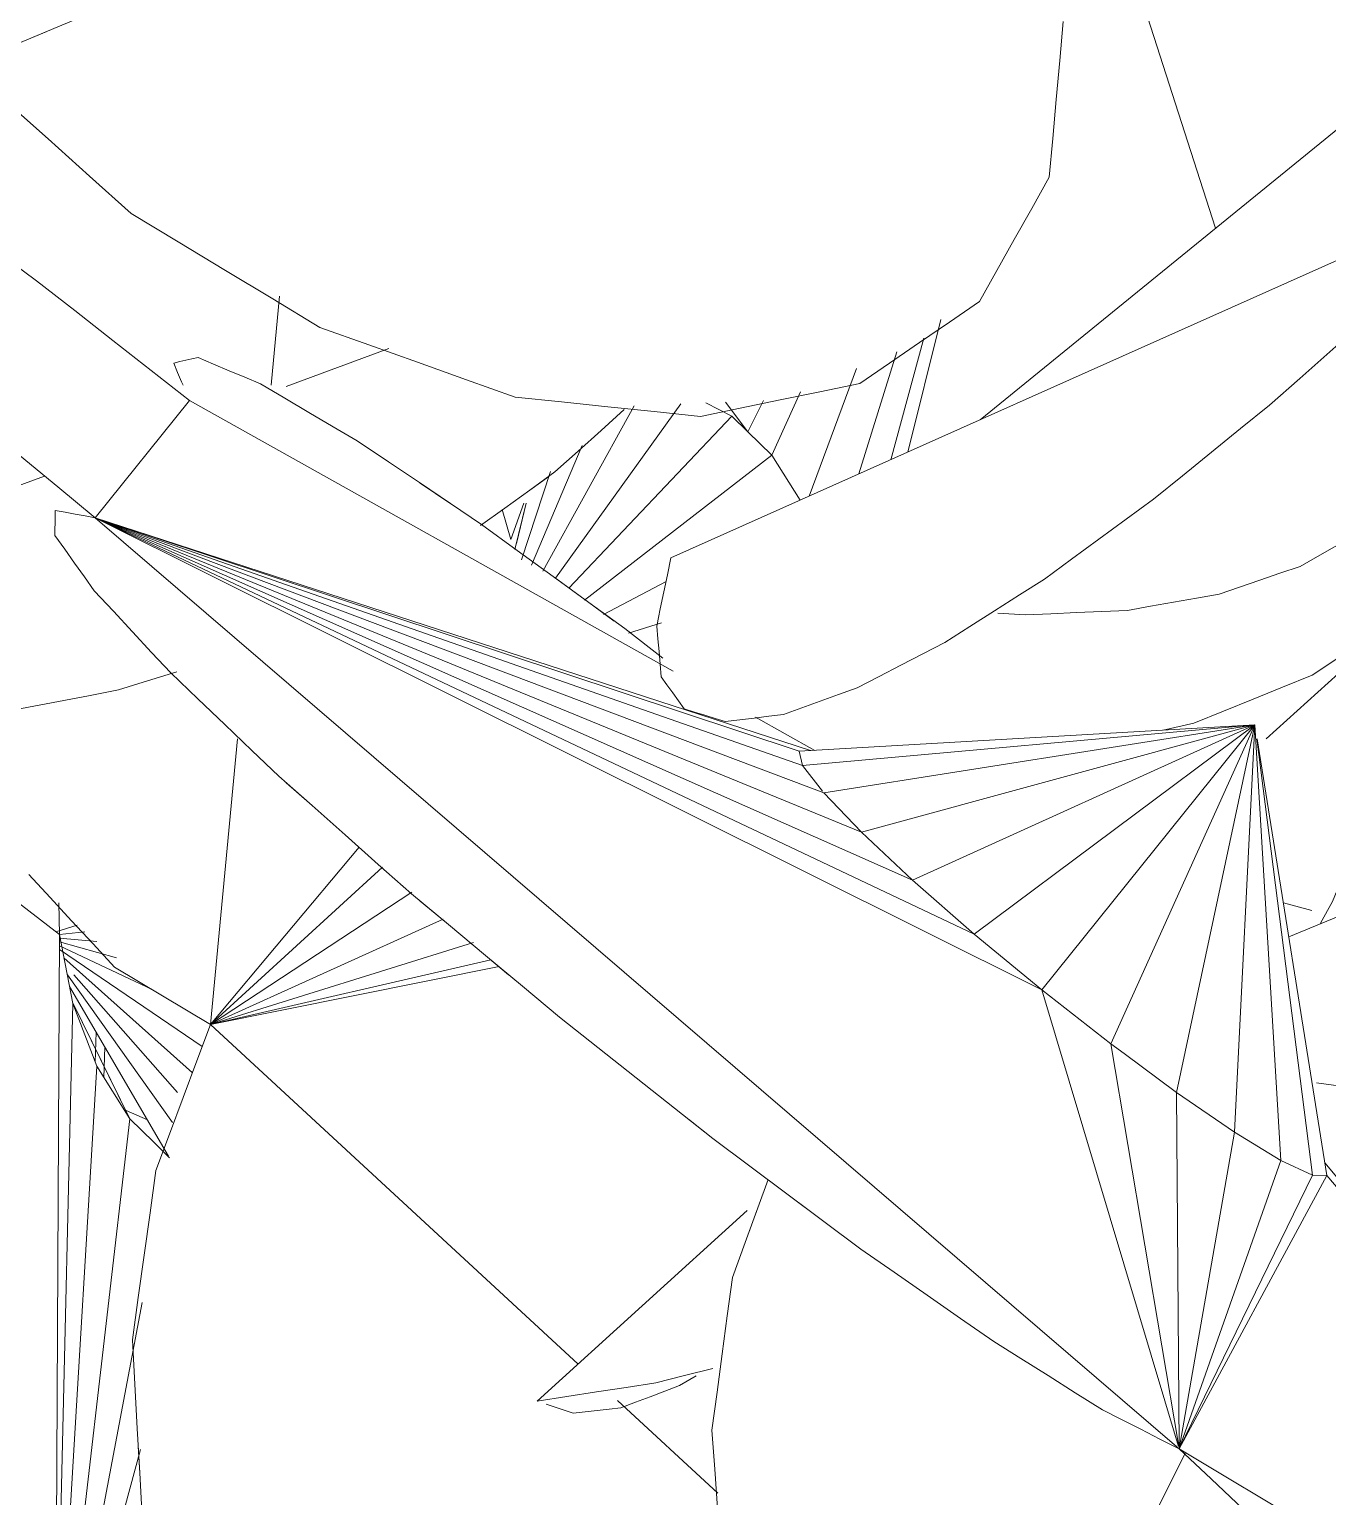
# Model space of a CAD drawing. Header units: metres. Extents: x -18.34 to -13.25, y -25.49 to -16.26.
# Drawn here: x -17.85139 to -17.81096, y -16.71248 to -16.66677 of the extents above; entities that cross this region are included whole.
import ezdxf

# ---------------------------------------------------------------- set-up
doc = ezdxf.new("R2010")
doc.units = ezdxf.units.M
doc.layers.add('Importações nas famílias', color=7, linetype='Continuous', lineweight=5)
doc.layers.add('Vegetação', color=7, linetype='Continuous', lineweight=5)

# ---------------------------------------------------------------- blocks, each defined once
blk = doc.blocks.new('Planta_pergolado_12200 - plantas pergolado_skp_Component_12-V34-Pavimento 02 - Executivo')
at = {"layer": 'Importações nas famílias', "color": 9}
for p, q in [((0.195547, 0.118843), (0.194761, 0.118953)), ((0.1724, 0.114648), (0.17181, 0.114312))]:
    blk.add_line(p, q, dxfattribs=at)
at = {"layer": 'Importações nas famílias', "color": 9, "flags": 128}
for points in [[(0.192036, 0.119336), (0.191149, 0.119361), (0.190263, 0.119387)], [(0.194669, 0.118966), (0.193791, 0.119089), (0.192913, 0.119213), (0.192036, 0.119336)], [(0.198984, 0.117965), (0.198125, 0.118184), (0.197265, 0.118404), (0.196406, 0.118623), (0.195547, 0.118843)], [(0.200647, 0.117338), (0.199815, 0.117651), (0.198984, 0.117965)]]:
    blk.add_lwpolyline(points, dxfattribs=at)
blk = doc.blocks.new('Planta_pergolado_12200 - plantas pergolado_skp_Component_17-V36-Pavimento 02 - Executivo')
at = {"layer": 'Importações nas famílias', "color": 9}
blk.add_line((0.172386, 0.114582), (0.173598, 0.117922), dxfattribs=at)
blk = doc.blocks.new('Planta_pergolado_12200 - plantas pergolado_skp_Component_16-V37-Pavimento 02 - Executivo')
for name in ['Planta_pergolado_12200 - plantas pergolado_skp_Component_17-V36-Pavimento 02 - Executivo', 'Planta_pergolado_12200 - plantas pergolado_skp_Component_12-V34-Pavimento 02 - Executivo']:
    blk.add_blockref(name, (0, 0))
blk = doc.blocks.new('Planta_pergolado_12200 - plantas pergolado_skp_Component_12-V64-Pavimento 02 - Executivo')
at = {"layer": 'Importações nas famílias', "color": 9}
for p, q in [((0.20231, 0.116711), (0.190776, 0.113812)), ((0.190728, 0.114691), (0.19144, 0.114839)), ((0.1724, 0.114648), (0.17181, 0.114312))]:
    blk.add_line(p, q, dxfattribs=at)
at = {"layer": 'Importações nas famílias', "color": 9, "flags": 128}
for points in [[(0.192036, 0.119336), (0.191149, 0.119361), (0.190263, 0.119387)], [(0.195547, 0.118843), (0.194669, 0.118966), (0.193791, 0.119089), (0.192913, 0.119213), (0.192036, 0.119336)], [(0.198984, 0.117965), (0.198125, 0.118184), (0.197265, 0.118404), (0.196406, 0.118623), (0.195547, 0.118843)], [(0.20231, 0.116711), (0.201478, 0.117024), (0.200647, 0.117338), (0.199815, 0.117651), (0.198984, 0.117965)], [(0.198922, 0.116198), (0.199769, 0.116327), (0.200616, 0.116455), (0.201463, 0.116583), (0.20231, 0.116711)], [(0.19527, 0.11557), (0.196183, 0.115727), (0.197096, 0.115884), (0.198009, 0.116041), (0.198922, 0.116198)], [(0.19144, 0.114839), (0.192398, 0.115022), (0.193355, 0.115204), (0.194313, 0.115387), (0.19527, 0.11557)]]:
    blk.add_lwpolyline(points, dxfattribs=at)
blk = doc.blocks.new('Planta_pergolado_12200 - plantas pergolado_skp_Component_17-V66-Pavimento 02 - Executivo')
at = {"layer": 'Importações nas famílias', "color": 9}
for p, q in [((0.173776, 0.11996), (0.181266, 0.127147)), ((0.173699, 0.120881), (0.173776, 0.11996)), ((0.173789, 0.119851), (0.172718, 0.119641)), ((0.173776, 0.11996), (0.173028, 0.11996)), ((0.173872, 0.120051), (0.173239, 0.120176)), ((0.173776, 0.11996), (0.173607, 0.117923)), ((0.173776, 0.11996), (0.175829, 0.101947)), ((0.169991, 0.11627), (0.173826, 0.119525)), ((0.173813, 0.119637), (0.171268, 0.118074)), ((0.173801, 0.119745), (0.172194, 0.119103)), ((0.173719, 0.119271), (0.170361, 0.115533)), ((0.17085, 0.115006), (0.173486, 0.11875)), ((0.17109, 0.114152), (0.173672, 0.11877)), ((0.173648, 0.118418), (0.17131, 0.113196)), ((0.172318, 0.114396), (0.173598, 0.117922)), ((0.173607, 0.117923), (0.173109, 0.116025)), ((0.175737, 0.101816), (0.173607, 0.117923)), ((0.173109, 0.116025), (0.172318, 0.114396)), ((0.17559, 0.101392), (0.173109, 0.116025)), ((0.172318, 0.114396), (0.1717, 0.113646)), ((0.175326, 0.101168), (0.172318, 0.114396)), ((0.1717, 0.113646), (0.171287, 0.113145)), ((0.175057, 0.100737), (0.172536, 0.109035)), ((0.174799, 0.100323), (0.173053, 0.104783))]:
    blk.add_line(p, q, dxfattribs=at)
blk = doc.blocks.new('Planta_pergolado_12200 - plantas pergolado_skp_Component_16-V67-Pavimento 02 - Executivo')
for name in ['Planta_pergolado_12200 - plantas pergolado_skp_Component_17-V66-Pavimento 02 - Executivo', 'Planta_pergolado_12200 - plantas pergolado_skp_Component_12-V64-Pavimento 02 - Executivo']:
    blk.add_blockref(name, (0, 0))
blk = doc.blocks.new('Planta_pergolado_12200 - plantas pergolado_skp_Component_17-V77-Pavimento 02 - Executivo')
at = {"layer": 'Importações nas famílias', "color": 9}
for p, q in [((0.173143, 0.116153), (0.173017, 0.11701)), ((0.172937, 0.11567), (0.172817, 0.116563))]:
    blk.add_line(p, q, dxfattribs=at)
blk = doc.blocks.new('Planta_pergolado_12200 - plantas pergolado_skp_Component_16-V78-Pavimento 02 - Executivo')
blk.add_blockref('Planta_pergolado_12200 - plantas pergolado_skp_Component_17-V77-Pavimento 02 - Executivo', (0, 0))
blk = doc.blocks.new('Planta_pergolado_12200 - plantas pergolado_skp_Component_12-V87-Pavimento 02 - Executivo')
at = {"layer": 'Importações nas famílias', "color": 9}
for p, q in [((0.15629, 0.13385), (0.155404, 0.133875)), ((0.155869, 0.129179), (0.156581, 0.129327)), ((0.158565, 0.128966), (0.155917, 0.1283))]:
    blk.add_line(p, q, dxfattribs=at)
at = {"layer": 'Importações nas famílias', "color": 9, "flags": 128}
blk.add_lwpolyline([(0.156581, 0.129327), (0.157538, 0.12951), (0.158419, 0.129678)], dxfattribs=at)
blk = doc.blocks.new('Planta_pergolado_12200 - plantas pergolado_skp_Component_17-V88-Pavimento 02 - Executivo')
at = {"layer": 'Importações nas famílias', "color": 9}
for p, q in [((0.142877, 0.116381), (0.144746, 0.125476)), ((0.140402, 0.119895), (0.140244, 0.121095)), ((0.140414, 0.121308), (0.140593, 0.119738))]:
    blk.add_line(p, q, dxfattribs=at)
at = {"layer": 'Importações nas famílias', "color": 9, "flags": 128}
for points in [[(0.155141, 0.133875), (0.155382, 0.132801), (0.155622, 0.131728), (0.155863, 0.130654)], [(0.155863, 0.130654), (0.155919, 0.129519), (0.155976, 0.128384), (0.156032, 0.127249), (0.156089, 0.126113)], [(0.156089, 0.126113), (0.155958, 0.124994), (0.155865, 0.124206)]]:
    blk.add_lwpolyline(points, dxfattribs=at)
blk = doc.blocks.new('Planta_pergolado_12200 - plantas pergolado_skp_Component_16-V89-Pavimento 02 - Executivo')
for name in ['Planta_pergolado_12200 - plantas pergolado_skp_Component_17-V88-Pavimento 02 - Executivo', 'Planta_pergolado_12200 - plantas pergolado_skp_Component_12-V87-Pavimento 02 - Executivo']:
    blk.add_blockref(name, (0, 0))
blk = doc.blocks.new('Planta_pergolado_12200 - plantas pergolado_skp_-V103-Pavimento 02 - Executivo')
blk.add_blockref('Planta_pergolado_12200 - plantas pergolado_skp_Component_16-V89-Pavimento 02 - Executivo', (0, 0))
blk = doc.blocks.new('Planta_pergolado_12200 - plantas pergolado_skp_-3067427-Pavimento 02 - Executivo')
at = {"xscale": 1.254472261797389, "yscale": 1.254472261797389, "zscale": 1.254472261797389, "rotation": 44.99999999999149}
blk.add_blockref('Planta_pergolado_12200 - plantas pergolado_skp_-V103-Pavimento 02 - Executivo', (0.101937, -0.102346), dxfattribs=at)
for name in ['Planta_pergolado_12200 - plantas pergolado_skp_Component_16-V78-Pavimento 02 - Executivo', 'Planta_pergolado_12200 - plantas pergolado_skp_Component_16-V37-Pavimento 02 - Executivo', 'Planta_pergolado_12200 - plantas pergolado_skp_Component_16-V67-Pavimento 02 - Executivo']:
    blk.add_blockref(name, (0, 0))
blk = doc.blocks.new('Planta_pergolado_12200 - plantas pergolado_skp_-3067432-Pavimento 02 - Executivo')
at = {"rotation": 89.9999999999999}
blk.add_blockref('Planta_pergolado_12200 - plantas pergolado_skp_-3067427-Pavimento 02 - Executivo', (0.274037, 0.01573), dxfattribs=at)
blk = doc.blocks.new('Planta_pergolado_12200 - plantas pergolado_skp_Component_12-V313-Pavimento 02 - Executivo')
at = {"layer": 'Importações nas famílias', "color": 9}
for p, q in [((0.203254, 0.160362), (0.187361, 0.156366)), ((0.18008, 0.154536), (0.17698, 0.153757))]:
    blk.add_line(p, q, dxfattribs=at)
at = {"layer": 'Importações nas famílias', "color": 9, "flags": 128}
for points in [[(0.189435, 0.163089), (0.18855, 0.163017), (0.187665, 0.162944), (0.18678, 0.162872), (0.185895, 0.1628)], [(0.19298, 0.162987), (0.192094, 0.163012), (0.191208, 0.163038), (0.190321, 0.163064), (0.189435, 0.163089)], [(0.185895, 0.1628), (0.185021, 0.16263), (0.184147, 0.162461)], [(0.196491, 0.162494), (0.195613, 0.162617), (0.194736, 0.16274), (0.193858, 0.162863), (0.19298, 0.162987)], [(0.199928, 0.161615), (0.199069, 0.161835), (0.19821, 0.162055), (0.19735, 0.162274), (0.196491, 0.162494)], [(0.203254, 0.160362), (0.202423, 0.160675), (0.201591, 0.160989), (0.20076, 0.161302), (0.199928, 0.161615)], [(0.174884, 0.159174), (0.174128, 0.158744), (0.173344, 0.158299), (0.172561, 0.157853)], [(0.172561, 0.157853), (0.171825, 0.157325), (0.17109, 0.156796), (0.170355, 0.156267)]]:
    blk.add_lwpolyline(points, dxfattribs=at)
blk = doc.blocks.new('Planta_pergolado_12200 - plantas pergolado_skp_Component_12-V314-Pavimento 02 - Executivo')
at = {"layer": 'Importações nas famílias', "color": 9}
for p, q in [((0.175998, 0.184731), (0.16932, 0.179869)), ((0.171312, 0.184499), (0.171832, 0.184728)), ((0.1518, 0.173348), (0.151379, 0.172758)), ((0.152788, 0.167833), (0.148445, 0.164671))]:
    blk.add_line(p, q, dxfattribs=at)
at = {"layer": 'Importações nas famílias', "color": 9, "flags": 128}
for points in [[(0.171832, 0.184728), (0.172272, 0.184844), (0.172713, 0.18496), (0.173153, 0.185076), (0.173593, 0.185192)], [(0.173593, 0.185192), (0.173943, 0.185193), (0.174293, 0.185193), (0.174642, 0.185193), (0.174992, 0.185194)], [(0.174992, 0.185194), (0.175244, 0.185078), (0.175495, 0.184963), (0.175746, 0.184847)], [(0.172501, 0.184574), (0.171655, 0.184455), (0.170808, 0.184336)], [(0.175998, 0.184731), (0.175124, 0.184692), (0.17425, 0.184653), (0.173375, 0.184613), (0.172501, 0.184574)], [(0.151379, 0.172758), (0.151044, 0.172121), (0.150708, 0.171484), (0.150373, 0.170847), (0.150038, 0.17021)], [(0.150038, 0.17021), (0.149793, 0.169533), (0.149547, 0.168857), (0.149302, 0.16818), (0.149057, 0.167504)], [(0.149057, 0.167504), (0.148904, 0.166796), (0.148751, 0.166087), (0.148598, 0.165379), (0.148445, 0.164671)]]:
    blk.add_lwpolyline(points, dxfattribs=at)
blk = doc.blocks.new('Planta_pergolado_12200 - plantas pergolado_skp_Component_17-V315-Pavimento 02 - Executivo')
at = {"layer": 'Importações nas famílias', "color": 9}
for p, q in [((0.171054, 0.187972), (0.173669, 0.184969)), ((0.174699, 0.183786), (0.18428, 0.172783)), ((0.18428, 0.172783), (0.175734, 0.172016)), ((0.175954, 0.171795), (0.18428, 0.172783)), ((0.176402, 0.171241), (0.18428, 0.172783)), ((0.18428, 0.172783), (0.177206, 0.170466)), ((0.18428, 0.172783), (0.178033, 0.169583)), ((0.178801, 0.168764), (0.18428, 0.172783)), ((0.179412, 0.168112), (0.18428, 0.172783)), ((0.182597, 0.164595), (0.18428, 0.172783)), ((0.170939, 0.162756), (0.169951, 0.162561)), ((0.171597, 0.162139), (0.169684, 0.161375)), ((0.172108, 0.161661), (0.166223, 0.158047)), ((0.167254, 0.156796), (0.172525, 0.16127)), ((0.17288, 0.160937), (0.168695, 0.156278)), ((0.170054, 0.156184), (0.173225, 0.160689)), ((0.171683, 0.157176), (0.173533, 0.160482)), ((0.173801, 0.160302), (0.172691, 0.157823)), ((0.173488, 0.158668), (0.173965, 0.159981)), ((0.174054, 0.159676), (0.17356, 0.15866)), ((0.174206, 0.158778), (0.174054, 0.159676)), ((0.165271, 0.159356), (0.163495, 0.155806)), ((0.166223, 0.158047), (0.165544, 0.159444)), ((0.163758, 0.158868), (0.162273, 0.155452)), ((0.160902, 0.154652), (0.162273, 0.158389)), ((0.161453, 0.155134), (0.16279, 0.158556)), ((0.166223, 0.158047), (0.165196, 0.1563)), ((0.166841, 0.157297), (0.166223, 0.158047)), ((0.166841, 0.157297), (0.166289, 0.156444)), ((0.167254, 0.156796), (0.166841, 0.157297)), ((0.167398, 0.156368), (0.166841, 0.157297)), ((0.167968, 0.156328), (0.167254, 0.156796)), ((0.179986, 0.151895), (0.180511, 0.154447)), ((0.152651, 0.15287), (0.15538, 0.139595))]:
    blk.add_line(p, q, dxfattribs=at)
at = {"layer": 'Importações nas famílias', "color": 9, "flags": 128}
for points in [[(0.187812, 0.186853), (0.187743, 0.185559), (0.187674, 0.184266), (0.187604, 0.182972), (0.187535, 0.181678)], [(0.187535, 0.181678), (0.187232, 0.180471), (0.186929, 0.179264), (0.186626, 0.178058), (0.186323, 0.176851)], [(0.186323, 0.176851), (0.185813, 0.175834), (0.185302, 0.174817), (0.184791, 0.1738), (0.18428, 0.172783)], [(0.18428, 0.172783), (0.184931, 0.172293), (0.185581, 0.171803), (0.186231, 0.171313), (0.186881, 0.170823)], [(0.186881, 0.170823), (0.187429, 0.170083), (0.187977, 0.169343), (0.188525, 0.168604), (0.189073, 0.167864)]]:
    blk.add_lwpolyline(points, dxfattribs=at)
blk = doc.blocks.new('Planta_pergolado_12200 - plantas pergolado_skp_Component_16-V316-Pavimento 02 - Executivo')
for name in ['Planta_pergolado_12200 - plantas pergolado_skp_Component_17-V315-Pavimento 02 - Executivo', 'Planta_pergolado_12200 - plantas pergolado_skp_Component_12-V314-Pavimento 02 - Executivo', 'Planta_pergolado_12200 - plantas pergolado_skp_Component_12-V313-Pavimento 02 - Executivo']:
    blk.add_blockref(name, (0, 0))
blk = doc.blocks.new('Planta_pergolado_12200 - plantas pergolado_skp_Component_17-V323-Pavimento 02 - Executivo')
at = {"layer": 'Importações nas famílias', "color": 9}
for p, q in [((0.157373, 0.188265), (0.166332, 0.202182)), ((0.152808, 0.172642), (0.152009, 0.172952))]:
    blk.add_line(p, q, dxfattribs=at)
at = {"layer": 'Importações nas famílias', "color": 9, "flags": 128}
for points in [[(0.1712, 0.190679), (0.171157, 0.189541), (0.171114, 0.188403), (0.171071, 0.187265), (0.171029, 0.186127)], [(0.171029, 0.186127), (0.17076, 0.185036), (0.170491, 0.183945), (0.170222, 0.182854), (0.169953, 0.181763)], [(0.169953, 0.181763), (0.169477, 0.180793), (0.169, 0.179823), (0.168611, 0.179031)]]:
    blk.add_lwpolyline(points, dxfattribs=at)
blk = doc.blocks.new('Planta_pergolado_12200 - plantas pergolado_skp_Component_16-V324-Pavimento 02 - Executivo')
blk.add_blockref('Planta_pergolado_12200 - plantas pergolado_skp_Component_17-V323-Pavimento 02 - Executivo', (0, 0))
blk = doc.blocks.new('Planta_pergolado_12200 - plantas pergolado_skp_Component_12-V332-Pavimento 02 - Executivo')
at = {"layer": 'Importações nas famílias', "color": 9}
for p, q in [((0.200484, 0.161406), (0.199928, 0.161615)), ((0.201591, 0.160989), (0.20076, 0.161302)), ((0.173344, 0.158299), (0.172754, 0.157963))]:
    blk.add_line(p, q, dxfattribs=at)
at = {"layer": 'Importações nas famílias', "color": 9, "flags": 128}
for points in [[(0.19298, 0.162987), (0.192094, 0.163012), (0.191208, 0.163038)], [(0.196491, 0.162494), (0.195613, 0.162617), (0.194736, 0.16274), (0.193858, 0.162863), (0.19298, 0.162987)], [(0.199928, 0.161615), (0.199069, 0.161835), (0.19821, 0.162055), (0.19735, 0.162274), (0.196491, 0.162494)]]:
    blk.add_lwpolyline(points, dxfattribs=at)
blk = doc.blocks.new('Planta_pergolado_12200 - plantas pergolado_skp_Component_17-V333-Pavimento 02 - Executivo')
at = {"layer": 'Importações nas famílias', "color": 9}
blk.add_line((0.173488, 0.158668), (0.173901, 0.159806), dxfattribs=at)
at = {"layer": 'Importações nas famílias', "color": 9, "flags": 128}
for points in [[(0.187812, 0.186853), (0.187743, 0.185559), (0.187702, 0.184789)], [(0.187674, 0.184266), (0.187604, 0.182972), (0.187535, 0.181678)], [(0.187535, 0.181678), (0.187232, 0.180471), (0.186929, 0.179264), (0.186626, 0.178058), (0.186323, 0.176851)], [(0.186323, 0.176851), (0.185813, 0.175834), (0.185302, 0.174817)], [(0.185865, 0.171589), (0.186231, 0.171313), (0.186881, 0.170823)], [(0.186881, 0.170823), (0.187429, 0.170083), (0.187977, 0.169343), (0.188525, 0.168604), (0.189073, 0.167864)]]:
    blk.add_lwpolyline(points, dxfattribs=at)
blk = doc.blocks.new('Planta_pergolado_12200 - plantas pergolado_skp_Component_16-V334-Pavimento 02 - Executivo')
for name in ['Planta_pergolado_12200 - plantas pergolado_skp_Component_17-V333-Pavimento 02 - Executivo', 'Planta_pergolado_12200 - plantas pergolado_skp_Component_12-V332-Pavimento 02 - Executivo']:
    blk.add_blockref(name, (0, 0))
blk = doc.blocks.new('Planta_pergolado_12200 - plantas pergolado_skp_Component_17-V338-Pavimento 02 - Executivo')
at = {"layer": 'Importações nas famílias', "color": 9}
for p, q in [((0.169, 0.179823), (0.168611, 0.179031)), ((0.152808, 0.172642), (0.152009, 0.172952))]:
    blk.add_line(p, q, dxfattribs=at)
at = {"layer": 'Importações nas famílias', "color": 9, "flags": 128}
for points in [[(0.1712, 0.190679), (0.171157, 0.189541), (0.171114, 0.188403), (0.171071, 0.187265), (0.171029, 0.186127)], [(0.171029, 0.186127), (0.17076, 0.185036), (0.170491, 0.183945), (0.170222, 0.182854), (0.169953, 0.181763)], [(0.169953, 0.181763), (0.169477, 0.180793), (0.169038, 0.1799)]]:
    blk.add_lwpolyline(points, dxfattribs=at)
blk = doc.blocks.new('Planta_pergolado_12200 - plantas pergolado_skp_Component_16-V339-Pavimento 02 - Executivo')
blk.add_blockref('Planta_pergolado_12200 - plantas pergolado_skp_Component_17-V338-Pavimento 02 - Executivo', (0, 0))
blk = doc.blocks.new('Planta_pergolado_12200 - plantas pergolado_skp_Component_12-V267-Pavimento 02 - Executivo')
at = {"layer": 'Importações nas famílias', "color": 9}
for p, q in [((0.182294, 0.121633), (0.181721, 0.122089)), ((0.163358, 0.11721), (0.179336, 0.1138))]:
    blk.add_line(p, q, dxfattribs=at)
at = {"layer": 'Importações nas famílias', "color": 9, "flags": 128}
for points in [[(0.173908, 0.12464), (0.17328, 0.124553), (0.172653, 0.124466), (0.172025, 0.124379), (0.171398, 0.124292)], [(0.176506, 0.124383), (0.175856, 0.124447), (0.175207, 0.124512), (0.174557, 0.124576), (0.173908, 0.12464)], [(0.171398, 0.124292), (0.170807, 0.124055), (0.170217, 0.123819), (0.169626, 0.123582), (0.169035, 0.123346)], [(0.179131, 0.123526), (0.178474, 0.12374), (0.177818, 0.123954), (0.177162, 0.124169), (0.176506, 0.124383)], [(0.181721, 0.122089), (0.181073, 0.122448), (0.180426, 0.122807), (0.179778, 0.123167), (0.179131, 0.123526)], [(0.169035, 0.123346), (0.168495, 0.122965), (0.167955, 0.122585), (0.167415, 0.122205), (0.166875, 0.121824)], [(0.166875, 0.121824), (0.166398, 0.121309), (0.165921, 0.120793), (0.165444, 0.120278), (0.164967, 0.119763)], [(0.164967, 0.119763), (0.164565, 0.119124), (0.164162, 0.118486), (0.16376, 0.117848), (0.163358, 0.11721)]]:
    blk.add_lwpolyline(points, dxfattribs=at)
blk = doc.blocks.new('Planta_pergolado_12200 - plantas pergolado_skp_Component_12-V359-Pavimento 02 - Executivo')
at = {"layer": 'Importações nas famílias', "color": 9}
for p, q in [((0.167296, 0.119968), (0.186342, 0.110211)), ((0.182213, 0.117459), (0.182584, 0.116931))]:
    blk.add_line(p, q, dxfattribs=at)
at = {"layer": 'Importações nas famílias', "color": 9, "flags": 128}
for points in [[(0.170509, 0.1221), (0.17093, 0.122223), (0.171351, 0.122346), (0.171772, 0.122469), (0.172193, 0.122593)], [(0.172193, 0.122593), (0.172622, 0.122618), (0.17305, 0.122644), (0.173478, 0.12267), (0.173906, 0.122695)], [(0.173906, 0.122695), (0.174336, 0.122623), (0.174766, 0.12255), (0.175196, 0.122478), (0.175626, 0.122406)], [(0.16887, 0.121221), (0.16928, 0.121441), (0.16969, 0.121661), (0.170099, 0.12188), (0.170509, 0.1221)], [(0.175626, 0.122406), (0.176054, 0.122236), (0.176481, 0.122067), (0.176909, 0.121897), (0.177336, 0.121728)], [(0.177336, 0.121728), (0.177756, 0.121463), (0.178176, 0.121198), (0.178596, 0.120934), (0.179016, 0.120669)], [(0.167296, 0.119968), (0.16769, 0.120281), (0.168083, 0.120595), (0.168477, 0.120908), (0.16887, 0.121221)], [(0.179016, 0.120669), (0.179424, 0.120312), (0.179832, 0.119955), (0.18024, 0.119598), (0.180648, 0.119241)], [(0.171177, 0.119455), (0.170207, 0.119583), (0.169236, 0.119712), (0.168266, 0.11984), (0.167296, 0.119968)], [(0.174859, 0.118826), (0.173938, 0.118984), (0.173018, 0.119141), (0.172097, 0.119298), (0.171177, 0.119455)], [(0.180648, 0.119241), (0.181039, 0.118795), (0.181431, 0.11835), (0.181822, 0.117905), (0.182213, 0.117459)], [(0.178256, 0.118096), (0.177407, 0.118278), (0.176557, 0.118461), (0.175708, 0.118644), (0.174859, 0.118826)], [(0.181289, 0.117281), (0.180531, 0.117485), (0.179772, 0.117688), (0.179014, 0.117892), (0.178256, 0.118096)], [(0.183886, 0.1164), (0.183237, 0.116621), (0.182588, 0.116841), (0.181938, 0.117061), (0.181289, 0.117281)], [(0.185987, 0.115475), (0.185462, 0.115707), (0.184937, 0.115938), (0.184412, 0.116169), (0.183886, 0.1164)], [(0.187542, 0.114527), (0.187154, 0.114764), (0.186765, 0.115001), (0.186376, 0.115238), (0.185987, 0.115475)], [(0.188515, 0.113579), (0.188272, 0.113816), (0.188029, 0.114053), (0.187786, 0.11429), (0.187542, 0.114527)], [(0.188883, 0.112651), (0.188791, 0.112883), (0.188699, 0.113115), (0.188607, 0.113347), (0.188515, 0.113579)], [(0.188637, 0.111767), (0.188699, 0.111988), (0.18876, 0.112209), (0.188822, 0.11243), (0.188883, 0.112651)], [(0.187783, 0.110947), (0.187997, 0.111152), (0.18821, 0.111357), (0.188424, 0.111562), (0.188637, 0.111767)], [(0.186342, 0.110211), (0.186702, 0.110395), (0.187062, 0.110579), (0.187423, 0.110763), (0.187783, 0.110947)]]:
    blk.add_lwpolyline(points, dxfattribs=at)
blk = doc.blocks.new('Planta_pergolado_12200 - plantas pergolado_skp_Component_12-V270-Pavimento 02 - Executivo')
at = {"layer": 'Importações nas famílias', "color": 9}
blk.add_line((0.187216, 0.078849), (0.177637, 0.094829), dxfattribs=at)
at = {"layer": 'Importações nas famílias', "color": 9, "flags": 128}
for points in [[(0.178733, 0.095513), (0.178459, 0.095342), (0.178185, 0.095171), (0.177911, 0.095), (0.177637, 0.094829)], [(0.179811, 0.095809), (0.179542, 0.095735), (0.179272, 0.095661), (0.179003, 0.095587), (0.178733, 0.095513)], [(0.180859, 0.095715), (0.180597, 0.095739), (0.180335, 0.095762), (0.180073, 0.095786), (0.179811, 0.095809)], [(0.181864, 0.095232), (0.181613, 0.095353), (0.181362, 0.095474), (0.18111, 0.095594), (0.180859, 0.095715)], [(0.182817, 0.094364), (0.182579, 0.094581), (0.182341, 0.094798), (0.182103, 0.095015), (0.181864, 0.095232)], [(0.183707, 0.093122), (0.183484, 0.093433), (0.183262, 0.093743), (0.18304, 0.094054), (0.182817, 0.094364)], [(0.184522, 0.09152), (0.184318, 0.091921), (0.184114, 0.092321), (0.18391, 0.092722), (0.183707, 0.093122)], [(0.184272, 0.092129), (0.18496, 0.091753), (0.185649, 0.091377), (0.186338, 0.091001), (0.187027, 0.090625)], [(0.185256, 0.089575), (0.185072, 0.090061), (0.184889, 0.090547), (0.184706, 0.091034), (0.184522, 0.09152)], [(0.187027, 0.090625), (0.187599, 0.090235), (0.188172, 0.089845), (0.188745, 0.089455), (0.189317, 0.089065)], [(0.185898, 0.087308), (0.185738, 0.087875), (0.185577, 0.088441), (0.185416, 0.089008), (0.185256, 0.089575)], [(0.189317, 0.089065), (0.189761, 0.088671), (0.190204, 0.088276), (0.190647, 0.087881), (0.19109, 0.087487)], [(0.186443, 0.084745), (0.186307, 0.085386), (0.186171, 0.086027), (0.186035, 0.086667), (0.185898, 0.087308)], [(0.19109, 0.087487), (0.191394, 0.087096), (0.191697, 0.086706), (0.192, 0.086316), (0.192304, 0.085926)], [(0.192304, 0.085926), (0.19246, 0.085549), (0.192616, 0.085172), (0.192773, 0.084796), (0.192929, 0.084419)], [(0.186884, 0.081915), (0.186774, 0.082623), (0.186664, 0.08333), (0.186553, 0.084038), (0.186443, 0.084745)], [(0.192929, 0.084419), (0.192935, 0.084065), (0.19294, 0.08371), (0.192946, 0.083356), (0.192952, 0.083002)], [(0.192952, 0.083002), (0.192807, 0.082678), (0.192662, 0.082355), (0.192517, 0.082031), (0.192372, 0.081708)], [(0.187216, 0.078849), (0.187133, 0.079615), (0.18705, 0.080382), (0.186967, 0.081149), (0.186884, 0.081915)], [(0.192372, 0.081708), (0.192079, 0.081423), (0.191787, 0.081138), (0.191494, 0.080852), (0.191202, 0.080567)], [(0.191202, 0.080567), (0.190769, 0.080327), (0.190336, 0.080087), (0.189903, 0.079847), (0.18947, 0.079607)], [(0.18947, 0.079607), (0.188907, 0.079417), (0.188343, 0.079228), (0.18778, 0.079038), (0.187216, 0.078849)]]:
    blk.add_lwpolyline(points, dxfattribs=at)
blk = doc.blocks.new('Planta_pergolado_12200 - plantas pergolado_skp_Component_12-V271-Pavimento 02 - Executivo')
at = {"layer": 'Importações nas famílias', "color": 9}
for p, q in [((0.152486, 0.144338), (0.184209, 0.126916)), ((0.186452, 0.129541), (0.186009, 0.130285))]:
    blk.add_line(p, q, dxfattribs=at)
blk = doc.blocks.new('Planta_pergolado_12200 - plantas pergolado_skp_Component_17-V360-Pavimento 02 - Executivo')
at = {"layer": 'Importações nas famílias', "color": 9}
for p, q in [((0.187786, 0.130871), (0.19225, 0.152901)), ((0.187979, 0.131085), (0.19225, 0.152901)), ((0.19225, 0.152901), (0.19508, 0.13239)), ((0.19508, 0.13239), (0.187979, 0.131085)), ((0.188184, 0.130817), (0.19508, 0.13239)), ((0.188374, 0.130031), (0.19508, 0.13239)), ((0.19508, 0.13239), (0.188537, 0.12878)), ((0.195037, 0.132354), (0.188663, 0.127151)), ((0.188741, 0.125253), (0.195042, 0.132348)), ((0.188768, 0.123216), (0.195047, 0.132342)), ((0.193999, 0.099201), (0.19508, 0.13239)), ((0.181086, 0.123464), (0.187979, 0.131085)), ((0.188184, 0.130817), (0.187979, 0.131085)), ((0.181093, 0.123456), (0.188184, 0.130817)), ((0.188374, 0.130031), (0.188184, 0.130817)), ((0.180863, 0.123216), (0.188374, 0.130031)), ((0.188537, 0.12878), (0.188374, 0.130031)), ((0.180863, 0.123216), (0.188537, 0.12878)), ((0.188663, 0.127151), (0.188537, 0.12878)), ((0.180863, 0.123216), (0.188663, 0.127151)), ((0.188725, 0.125634), (0.188663, 0.127151)), ((0.188725, 0.125634), (0.188741, 0.125253)), ((0.188741, 0.125253), (0.180863, 0.123216)), ((0.188741, 0.125253), (0.188768, 0.123216)), ((0.180863, 0.123216), (0.188663, 0.119282)), ((0.188537, 0.117653), (0.180863, 0.123216)), ((0.180863, 0.123216), (0.188374, 0.116402)), ((0.188184, 0.115616), (0.180863, 0.123216)), ((0.180863, 0.123216), (0.188741, 0.12118)), ((0.180863, 0.123216), (0.188768, 0.123216)), ((0.187979, 0.115348), (0.180863, 0.123216)), ((0.188768, 0.123216), (0.188741, 0.12118)), ((0.188768, 0.123216), (0.193999, 0.099201)), ((0.188741, 0.12118), (0.188663, 0.119282)), ((0.193999, 0.099201), (0.188741, 0.12118)), ((0.188663, 0.119282), (0.188537, 0.117653)), ((0.193999, 0.099201), (0.188663, 0.119282)), ((0.188537, 0.117653), (0.188439, 0.116903)), ((0.193999, 0.099201), (0.188537, 0.117653)), ((0.188439, 0.116903), (0.188374, 0.116402)), ((0.188362, 0.116353), (0.188184, 0.115616)), ((0.193999, 0.099201), (0.188374, 0.116402)), ((0.187736, 0.115617), (0.187998, 0.114062)), ((0.188184, 0.115616), (0.187979, 0.115348)), ((0.193999, 0.099201), (0.188184, 0.115616)), ((0.193999, 0.099201), (0.187803, 0.115543)), ((0.193999, 0.099201), (0.187979, 0.115348)), ((0.188362, 0.111902), (0.1905, 0.099201)), ((0.188296, 0.110403), (0.188276, 0.111523)), ((0.193999, 0.099201), (0.1905, 0.099201))]:
    blk.add_line(p, q, dxfattribs=at)
at = {"layer": 'Importações nas famílias', "color": 9, "flags": 128}
for points in [[(0.195403, 0.136457), (0.195323, 0.13544), (0.195242, 0.134423), (0.195161, 0.133406), (0.19508, 0.13239)], [(0.19508, 0.13239), (0.195183, 0.131899), (0.195286, 0.131409), (0.195389, 0.130919), (0.195492, 0.130429)], [(0.195492, 0.130429), (0.195579, 0.129689), (0.195665, 0.128949), (0.195752, 0.12821), (0.195839, 0.12747)], [(0.195839, 0.12747), (0.195904, 0.126532), (0.195968, 0.125593), (0.196033, 0.124655), (0.196098, 0.123717)], [(0.196098, 0.123717), (0.196136, 0.122643), (0.196174, 0.12157), (0.196212, 0.120496), (0.19625, 0.119423)], [(0.19625, 0.119423), (0.196259, 0.118288), (0.196268, 0.117152), (0.196277, 0.116017), (0.196286, 0.114882)], [(0.196286, 0.114882), (0.196265, 0.113762), (0.196244, 0.112643), (0.196224, 0.111523), (0.196203, 0.110403)], [(0.188493, 0.106292), (0.188444, 0.10732), (0.188395, 0.108348), (0.188346, 0.109376), (0.188296, 0.110403)], [(0.196203, 0.110403), (0.196154, 0.109376), (0.196104, 0.108348), (0.196055, 0.10732), (0.196006, 0.106292)], [(0.18879, 0.102829), (0.188715, 0.103694), (0.188641, 0.10456), (0.188567, 0.105426), (0.188493, 0.106292)], [(0.196006, 0.106292), (0.195932, 0.105426), (0.195858, 0.10456), (0.195784, 0.103694), (0.19571, 0.102829)], [(0.189166, 0.100249), (0.189072, 0.100894), (0.188978, 0.101539), (0.188884, 0.102184), (0.18879, 0.102829)], [(0.19571, 0.102829), (0.195616, 0.102184), (0.195521, 0.101539), (0.195427, 0.100894), (0.195333, 0.100249)], [(0.189596, 0.098728), (0.189489, 0.099108), (0.189381, 0.099488), (0.189273, 0.099869), (0.189166, 0.100249)], [(0.195333, 0.100249), (0.195226, 0.099869), (0.195118, 0.099488), (0.195011, 0.099108), (0.194903, 0.098728)], [(0.19056, 0.094685), (0.190545, 0.095814), (0.19053, 0.096943), (0.190515, 0.098072), (0.1905, 0.099201)], [(0.193999, 0.099201), (0.193984, 0.098072), (0.193969, 0.096943), (0.193954, 0.095814), (0.193939, 0.094685)], [(0.194448, 0.098371), (0.194335, 0.098578), (0.194223, 0.098786), (0.194111, 0.098993), (0.193999, 0.099201)], [(0.190052, 0.098371), (0.189938, 0.09846), (0.189824, 0.098549), (0.18971, 0.098639), (0.189596, 0.098728)], [(0.190317, 0.098862), (0.190276, 0.098786), (0.190164, 0.098578), (0.190052, 0.098371)], [(0.194903, 0.098728), (0.194789, 0.098639), (0.194675, 0.098549), (0.194562, 0.09846), (0.194448, 0.098371)], [(0.190735, 0.090477), (0.190691, 0.091529), (0.190647, 0.092581), (0.190604, 0.093633), (0.19056, 0.094685)]]:
    blk.add_lwpolyline(points, dxfattribs=at)
blk = doc.blocks.new('Planta_pergolado_12200 - plantas pergolado_skp_Component_16-V361-Pavimento 02 - Executivo')
for name in ['Planta_pergolado_12200 - plantas pergolado_skp_Component_17-V360-Pavimento 02 - Executivo', 'Planta_pergolado_12200 - plantas pergolado_skp_Component_12-V271-Pavimento 02 - Executivo', 'Planta_pergolado_12200 - plantas pergolado_skp_Component_12-V267-Pavimento 02 - Executivo', 'Planta_pergolado_12200 - plantas pergolado_skp_Component_12-V359-Pavimento 02 - Executivo', 'Planta_pergolado_12200 - plantas pergolado_skp_Component_12-V270-Pavimento 02 - Executivo']:
    blk.add_blockref(name, (0, 0))
blk = doc.blocks.new('Planta_pergolado_12200 - plantas pergolado_skp_Component_17-V369-Pavimento 02 - Executivo')
at = {"layer": 'Importações nas famílias', "color": 9, "flags": 128}
for points in [[(0.173942, 0.111518), (0.174759, 0.111654), (0.175576, 0.111791), (0.176393, 0.111927), (0.177209, 0.112063)], [(0.177209, 0.112063), (0.178016, 0.11182), (0.178823, 0.111577), (0.17963, 0.111334), (0.180437, 0.111091)], [(0.170914, 0.109503), (0.171671, 0.110007), (0.172428, 0.110511), (0.173185, 0.111014), (0.173942, 0.111518)], [(0.180437, 0.111091), (0.181165, 0.11049), (0.181893, 0.109888), (0.182621, 0.109287), (0.183349, 0.108685)], [(0.183349, 0.108685), (0.183936, 0.107777), (0.184523, 0.106868), (0.185109, 0.10596), (0.185696, 0.105051)], [(0.185696, 0.105051), (0.186092, 0.103913), (0.186487, 0.102776), (0.186883, 0.101638), (0.187279, 0.1005)], [(0.187279, 0.1005), (0.187449, 0.09923), (0.187619, 0.097959), (0.18779, 0.096689), (0.18796, 0.095419)], [(0.18796, 0.095419), (0.187891, 0.094126), (0.187822, 0.092832), (0.187753, 0.091538), (0.187684, 0.090244)]]:
    blk.add_lwpolyline(points, dxfattribs=at)
blk = doc.blocks.new('Planta_pergolado_12200 - plantas pergolado_skp_Component_16-V370-Pavimento 02 - Executivo')
blk.add_blockref('Planta_pergolado_12200 - plantas pergolado_skp_Component_17-V369-Pavimento 02 - Executivo', (0, 0))
blk = doc.blocks.new('Planta_pergolado_12200 - plantas pergolado_skp_Component_12-V372-Pavimento 02 - Executivo')
at = {"layer": 'Importações nas famílias', "color": 9}
for p, q in [((0.173908, 0.12464), (0.17328, 0.124553)), ((0.182294, 0.121633), (0.181721, 0.122089))]:
    blk.add_line(p, q, dxfattribs=at)
at = {"layer": 'Importações nas famílias', "color": 9, "flags": 128}
for points in [[(0.173188, 0.12454), (0.172653, 0.124466), (0.172025, 0.124379), (0.171398, 0.124292)], [(0.176506, 0.124383), (0.175856, 0.124447), (0.175207, 0.124512), (0.174557, 0.124576), (0.173908, 0.12464)], [(0.171398, 0.124292), (0.170807, 0.124055), (0.170217, 0.123819), (0.169626, 0.123582), (0.169035, 0.123346)], [(0.177818, 0.123954), (0.177162, 0.124169), (0.176506, 0.124383)], [(0.179131, 0.123526), (0.178474, 0.12374), (0.177896, 0.123929)], [(0.181721, 0.122089), (0.181073, 0.122448), (0.180426, 0.122807), (0.179778, 0.123167), (0.179131, 0.123526)], [(0.169035, 0.123346), (0.168495, 0.122965), (0.167955, 0.122585), (0.167415, 0.122205), (0.166875, 0.121824)], [(0.166875, 0.121824), (0.166398, 0.121309), (0.165921, 0.120793), (0.165444, 0.120278), (0.164967, 0.119763)], [(0.164967, 0.119763), (0.164565, 0.119124), (0.164162, 0.118486)]]:
    blk.add_lwpolyline(points, dxfattribs=at)
blk = doc.blocks.new('Planta_pergolado_12200 - plantas pergolado_skp_Component_12-V374-Pavimento 02 - Executivo')
at = {"layer": 'Importações nas famílias', "color": 9}
for p, q in [((0.187677, 0.110893), (0.187783, 0.110947)), ((0.187783, 0.110947), (0.187997, 0.111152))]:
    blk.add_line(p, q, dxfattribs=at)
blk = doc.blocks.new('Planta_pergolado_12200 - plantas pergolado_skp_Component_12-V375-Pavimento 02 - Executivo')
at = {"layer": 'Importações nas famílias', "color": 9}
for p, q in [((0.181864, 0.095232), (0.181613, 0.095353)), ((0.18304, 0.094054), (0.182817, 0.094364)), ((0.184114, 0.092321), (0.18391, 0.092722)), ((0.185894, 0.091243), (0.186338, 0.091001)), ((0.186532, 0.090895), (0.187027, 0.090625))]:
    blk.add_line(p, q, dxfattribs=at)
at = {"layer": 'Importações nas famílias', "color": 9, "flags": 128}
for points in [[(0.182817, 0.094364), (0.182579, 0.094581), (0.182341, 0.094798), (0.182103, 0.095015), (0.181864, 0.095232)], [(0.184272, 0.092129), (0.18496, 0.091753), (0.185649, 0.091377)], [(0.187027, 0.090625), (0.187599, 0.090235), (0.188172, 0.089845), (0.188745, 0.089455), (0.189317, 0.089065)], [(0.189317, 0.089065), (0.189761, 0.088671), (0.190204, 0.088276), (0.190647, 0.087881), (0.19102, 0.087549)]]:
    blk.add_lwpolyline(points, dxfattribs=at)
blk = doc.blocks.new('Planta_pergolado_12200 - plantas pergolado_skp_Component_17-V377-Pavimento 02 - Executivo')
at = {"layer": 'Importações nas famílias', "color": 9}
for p, q in [((0.196098, 0.123717), (0.196136, 0.122643)), ((0.19625, 0.119423), (0.196256, 0.118702)), ((0.196286, 0.114882), (0.196265, 0.113762)), ((0.188296, 0.110403), (0.188276, 0.111523)), ((0.188567, 0.105426), (0.188493, 0.106292)), ((0.196006, 0.106292), (0.195932, 0.105426)), ((0.188639, 0.104583), (0.188568, 0.105411)), ((0.189273, 0.099869), (0.189166, 0.100249)), ((0.195333, 0.100249), (0.195226, 0.099869)), ((0.18971, 0.098639), (0.189596, 0.098728)), ((0.194448, 0.098371), (0.194335, 0.098578)), ((0.190052, 0.098371), (0.189938, 0.09846))]:
    blk.add_line(p, q, dxfattribs=at)
at = {"layer": 'Importações nas famílias', "color": 9, "flags": 128}
for points in [[(0.195286, 0.131409), (0.195389, 0.130919), (0.195492, 0.130429)], [(0.195492, 0.130429), (0.195579, 0.129689), (0.195665, 0.128949), (0.195752, 0.12821), (0.195839, 0.12747)], [(0.195839, 0.12747), (0.195904, 0.126532), (0.195968, 0.125593), (0.196033, 0.124655), (0.196098, 0.123717)], [(0.196151, 0.122222), (0.196174, 0.12157), (0.196212, 0.120496), (0.19625, 0.119423)], [(0.196259, 0.118288), (0.196268, 0.117152), (0.196277, 0.116017), (0.196286, 0.114882)], [(0.196257, 0.113342), (0.196244, 0.112643), (0.196224, 0.111523), (0.196208, 0.110668)], [(0.196203, 0.110403), (0.196154, 0.109376), (0.196104, 0.108348), (0.196055, 0.10732), (0.196017, 0.106517)], [(0.188393, 0.108382), (0.188346, 0.109376), (0.188311, 0.110105)], [(0.188493, 0.106292), (0.188444, 0.10732), (0.188395, 0.108348)], [(0.18879, 0.102829), (0.188715, 0.103694), (0.188641, 0.10456)], [(0.195858, 0.10456), (0.195784, 0.103694), (0.19571, 0.102829)], [(0.189166, 0.100249), (0.189072, 0.100894), (0.188978, 0.101539), (0.188884, 0.102184), (0.18879, 0.102829)], [(0.19571, 0.102829), (0.195616, 0.102184), (0.195521, 0.101539), (0.195427, 0.100894), (0.195333, 0.100249)], [(0.190276, 0.098786), (0.190164, 0.098578), (0.190052, 0.098371)], [(0.19056, 0.094685), (0.190545, 0.095814), (0.19053, 0.096943)]]:
    blk.add_lwpolyline(points, dxfattribs=at)
blk = doc.blocks.new('Planta_pergolado_12200 - plantas pergolado_skp_Component_16-V378-Pavimento 02 - Executivo')
for name in ['Planta_pergolado_12200 - plantas pergolado_skp_Component_17-V377-Pavimento 02 - Executivo', 'Planta_pergolado_12200 - plantas pergolado_skp_Component_12-V372-Pavimento 02 - Executivo', 'Planta_pergolado_12200 - plantas pergolado_skp_Component_12-V374-Pavimento 02 - Executivo', 'Planta_pergolado_12200 - plantas pergolado_skp_Component_12-V375-Pavimento 02 - Executivo']:
    blk.add_blockref(name, (0, 0))
blk = doc.blocks.new('Planta_pergolado_12200 - plantas pergolado_skp_-V383-Pavimento 02 - Executivo')
for name in ['Planta_pergolado_12200 - plantas pergolado_skp_Component_16-V361-Pavimento 02 - Executivo', 'Planta_pergolado_12200 - plantas pergolado_skp_Component_16-V378-Pavimento 02 - Executivo', 'Planta_pergolado_12200 - plantas pergolado_skp_Component_16-V370-Pavimento 02 - Executivo']:
    blk.add_blockref(name, (0, 0))
blk = doc.blocks.new('Planta_pergolado_12200 - plantas pergolado_skp_-V384-Pavimento 02 - Executivo')
for name in ['Planta_pergolado_12200 - plantas pergolado_skp_Component_16-V324-Pavimento 02 - Executivo', 'Planta_pergolado_12200 - plantas pergolado_skp_Component_16-V339-Pavimento 02 - Executivo', 'Planta_pergolado_12200 - plantas pergolado_skp_Component_16-V316-Pavimento 02 - Executivo', 'Planta_pergolado_12200 - plantas pergolado_skp_Component_16-V334-Pavimento 02 - Executivo']:
    blk.add_blockref(name, (0, 0))
at = {"xscale": 1.254472261797389, "yscale": 1.254472261797389, "zscale": 1.254472261797389, "rotation": 44.99999999999149}
blk.add_blockref('Planta_pergolado_12200 - plantas pergolado_skp_-V383-Pavimento 02 - Executivo', (0.101937, -0.102346), dxfattribs=at)
blk = doc.blocks.new('Planta_pergolado_12200 - plantas pergolado_skp_-3067454-Pavimento 02 - Executivo')
at = {"rotation": 89.9999999999999}
blk.add_blockref('Planta_pergolado_12200 - plantas pergolado_skp_-V384-Pavimento 02 - Executivo', (0.696245, 0.01573), dxfattribs=at)
blk = doc.blocks.new('Planta_pergolado_12200 - Planta_pergolado_12200-3067476-Pavimento 02 - Executivo')
at = {"xscale": 1.068436298615139, "yscale": 1.068436298615139, "zscale": -1.068436298615139, "rotation": 96.20000000000395}
blk.add_blockref('Planta_pergolado_12200 - plantas pergolado_skp_-3067454-Pavimento 02 - Executivo', (-0.073046, -0.337289), dxfattribs=at)
at = {"extrusion": (0, 0, -1), "xscale": 1.068436298615139, "yscale": 1.068436298615139, "zscale": -1.068436298615139, "rotation": 263.7999999999961}
blk.add_blockref('Planta_pergolado_12200 - plantas pergolado_skp_-3067432-Pavimento 02 - Executivo', (0.167087, 0.38397), dxfattribs=at)

msp = doc.modelspace()

# ---------------------------------------------------------------- block references
at = {"layer": 'Vegetação', "color": 9}
msp.add_blockref('Planta_pergolado_12200 - Planta_pergolado_12200-3067476-Pavimento 02 - Executivo', (-17.499852, -16.893415), dxfattribs=at)

doc.saveas('drawing.dxf')
